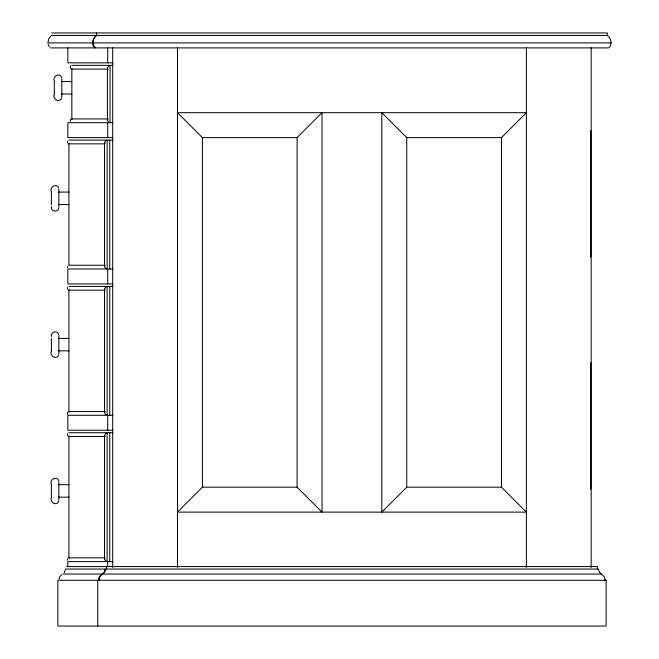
<?xml version="1.0" encoding="UTF-8"?>
<svg xmlns="http://www.w3.org/2000/svg" width="659" height="659" viewBox="0 0 659 659"><rect width="100%" height="100%" fill="white"/><g stroke="black" fill="none" stroke-linecap="round" stroke-linejoin="round"><path stroke-width="0.99" d="M51.641 35.446L607.359 35.446C611.222 38.131 612.746 44.779 608.603 47.901L50.397 47.901M107.442 119.856L107.442 68.149L108.397 66.279L110.069 65.348L110.069 122.665C108.603 122.475 106.692 120.325 107.837 118.991M104.501 266.17L104.501 142.912L105.456 141.042L107.129 140.103L107.129 268.971C105.638 268.921 103.381 266.055 105.226 265.231L68.907 265.231M104.501 412.476L104.501 289.219L105.456 287.349L107.129 286.418L107.129 415.277C105.638 415.236 103.381 412.361 105.226 411.546L68.907 411.546M104.501 558.783L104.501 435.525L105.456 433.655L107.129 432.724L107.129 561.592C105.638 561.542 103.381 558.675 105.226 557.852L68.907 557.852M604.871 580.282C606.008 574.821 598.15 574.31 598.636 569.063L65.34 569.063M47.934 42.201L48.89 38.741L51.081 35.899M59.088 578.981L59.903 576.526L61.682 574.648M65.266 570.027L64.187 572.679M590.761 257.084L590.761 130.639M590.761 489.184L590.761 362.747M67.515 141.042L67.515 142.912M67.515 266.17L67.35 267.587M67.515 287.349L67.515 289.219M67.515 412.476L67.515 414.346M67.515 433.655L67.515 435.525M67.515 558.783L67.35 560.199M61.682 97.878C59.878 103.488 52.053 99.295 54.335 94.237M58.733 208.417C57.506 213.236 50.059 210.913 51.386 206.226M58.733 354.723C56.929 360.333 49.104 356.14 51.386 351.082M58.733 501.029C56.929 506.639 49.104 502.446 51.386 497.388M70.711 65.892L70.241 67.218L70.711 68.536M70.711 119.468L70.291 121.281M297.102 137.616L322.02 112.697L322.02 512.117L297.102 487.19L297.102 137.616L202.404 137.616L177.485 112.697L526.368 112.697L501.45 137.616L501.45 487.19L526.368 512.117L177.485 512.117L202.404 487.19L202.404 137.616M406.751 487.19L381.833 512.117L381.833 112.697L406.751 137.616L406.751 487.19L501.45 487.19M96.494 35.446C92.639 38.131 91.107 44.779 95.25 47.901A6.31 6.071 -90 0 1 92.738 42.917A9.251 8.896 90 0 1 96.511 35.462L96.494 32.95M51.641 32.95L607.359 32.95L607.359 35.446M47.901 42.917L611.099 42.917M112.697 62.852L67.836 62.852L67.836 47.901M71.847 65.348L112.755 65.348M71.847 69.088L108.167 69.088M61.287 81.543L71.847 81.543M61.287 94.006L71.847 94.006M71.847 118.925L108.167 118.925M112.697 122.665L67.836 122.665L67.836 137.616L112.697 137.616M406.751 137.616L501.45 137.616M68.907 140.103L112.837 140.103M68.907 143.843L105.226 143.843L104.501 142.912M58.338 192.082L68.898 192.082M58.338 204.537L68.898 204.537M112.837 268.971L67.836 268.971L67.836 283.922L112.697 283.922M68.907 286.418L112.837 286.418M68.907 290.149L105.226 290.149L104.501 289.219M58.338 338.388L68.898 338.388M58.338 350.852L68.898 350.852M112.837 415.277L67.836 415.277L67.836 430.228L112.697 430.228M68.907 432.724L112.837 432.724M68.907 436.464L105.226 436.464L104.501 435.525M58.338 484.694L68.898 484.694M202.404 487.19L297.102 487.19M58.338 497.158L68.898 497.158M112.837 561.592L67.836 561.592L67.836 566.575M66.584 566.575L597.392 566.575L597.392 569.063M62.844 574.047L601.132 574.047M606.115 580.282L57.852 580.282L57.852 626.05L606.115 626.05L606.115 580.282L604.913 579.632M107.837 69.022L107.442 68.149M49.359 46.904L48.082 44.342M61.682 77.671C59.878 72.062 52.053 76.255 54.335 81.312M58.733 188.202C56.929 182.601 49.104 186.794 51.386 191.851M58.733 334.508C57.506 329.689 50.059 332.012 51.386 336.708M58.733 480.823C56.929 475.213 49.104 479.406 51.386 484.464M98.99 580.282C97.845 574.821 105.712 574.31 105.218 569.063A6.17 5.939 -90 0 1 102.722 574.038A5.915 5.692 90 0 0 98.941 580.282M591.164 47.901L591.164 567.415M526.368 47.901L526.368 567.415M177.485 47.901L177.485 567.415M112.697 47.901L112.697 567.415M109.748 140.103L109.748 268.971M109.748 286.418L109.748 415.277M109.748 432.724L109.748 561.592M107.714 47.901L107.714 62.852M107.714 122.665L107.714 137.616M107.714 268.971L107.714 283.922M107.714 415.277L107.714 430.228M107.714 561.592L107.714 566.575M106.461 566.575L106.461 569.063M97.746 580.282L97.746 626.05M71.847 68.421L71.847 119.592M68.907 143.176L68.907 264.877M68.907 289.482L68.907 412.213M68.907 435.788L68.907 558.519M61.814 78.635L61.814 96.914M58.857 189.174L58.857 207.445M58.857 335.48L58.857 353.759M58.857 481.787L58.857 500.066M54.335 81.543L54.335 94.006M51.386 192.082L51.386 204.537M51.386 338.388L51.386 350.852M51.386 484.694L51.386 497.158"/></g></svg>
